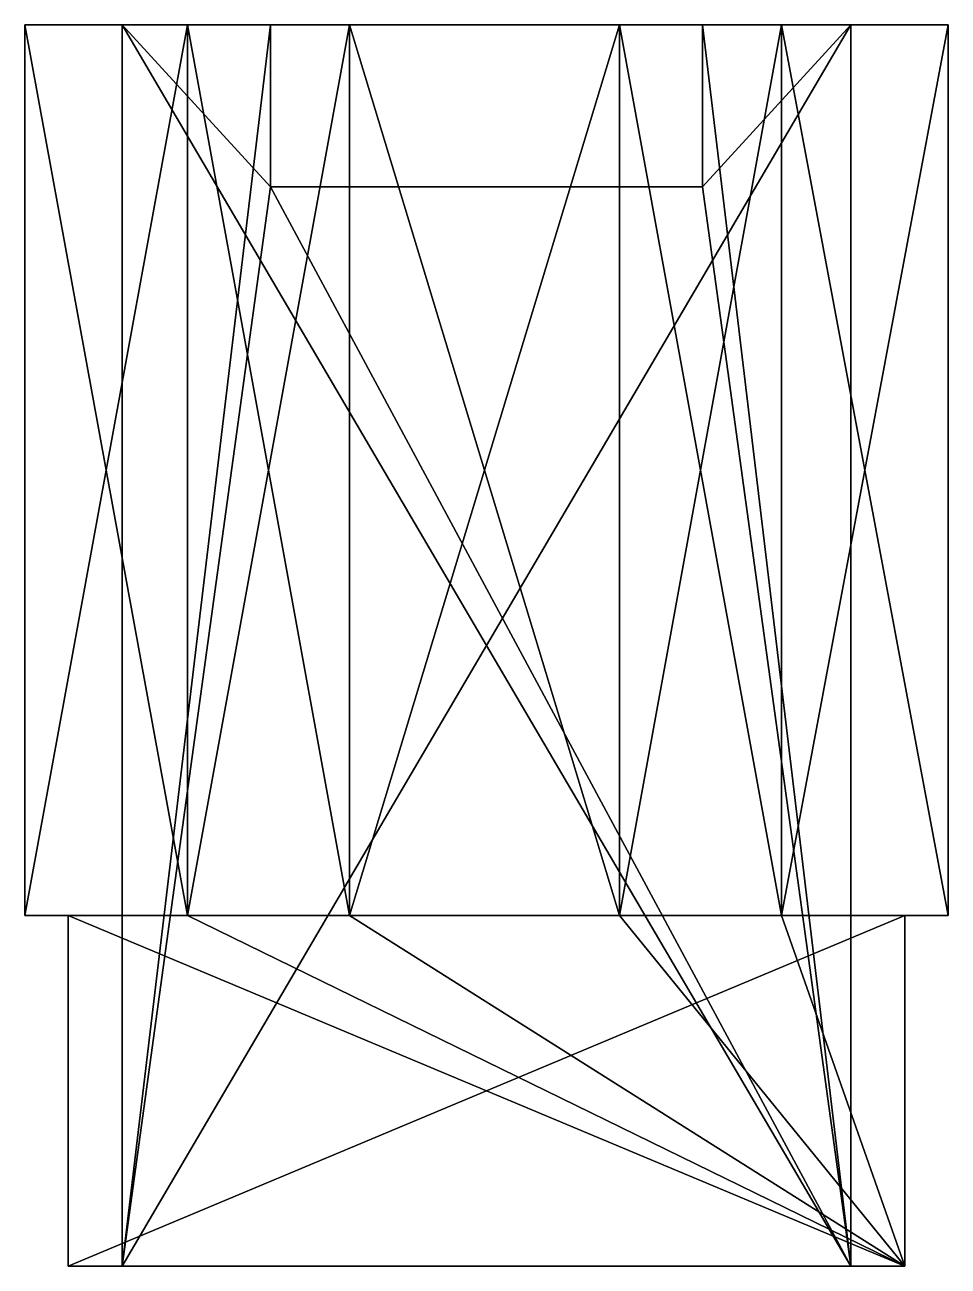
# Model space of a CAD drawing. Extents: x 0.2 to 17.3, y -2.5 to 20.5.
import ezdxf

# ---------------------------------------------------------------- set-up
doc = ezdxf.new("R2010")
doc.units = 0
doc.header["$LTSCALE"] = 25.4
doc.layers.get('0').update_dxf_attribs({"linetype": 'CONTINUOUS'})

# ---------------------------------------------------------------- blocks, each defined once
blk = doc.blocks.new('GRUPPO_1')
at = {"color": 0}
for p, q in [((0, 6, 13.824), (0, 22.5, 13.824)), ((0, 22.5, 13.824), (0, 22.5)), ((0, 6), (0, 22.5)), ((3.013, 22.5, 13.824), (0, 22.5, 13.824)), ((0, 22.5), (3.013, 22.5)), ((0, 22.5, 13.824), (0, 22.5)), ((0, 22.5), (3.013, 22.5)), ((0, 6), (0, 22.5)), ((3.013, 22.5, 13.824), (0, 22.5, 13.824)), ((0, 6, 13.824), (0, 22.5, 13.824)), ((1.8, -0.5, 12.2), (1.8, 22.5, 12.2)), ((15.3, 22.5, 12.2), (1.8, 22.5, 12.2)), ((1.8, 22.5, 6.45), (4.55, 22.5, 6.45)), ((1.8, -0.5, 6.45), (1.8, 22.5, 6.45)), ((1.8, 22.5, 6.45), (1.8, 22.5, 1.7)), ((1.8, -0.5, 6.45), (1.8, 22.5, 6.45)), ((1.8, -0.5, 1.7), (1.8, 22.5, 1.7)), ((15.3, 22.5, 12.2), (1.8, 22.5, 12.2)), ((1.8, 22.5, 12.2), (1.8, 22.5, 7.45)), ((1.8, 22.5, 7.45), (4.55, 22.5, 7.45)), ((1.8, 22.5, 6.45), (4.55, 22.5, 6.45)), ((1.8, 22.5, 6.45), (1.8, 22.5, 1.7)), ((1.8, 22.5, 1.7), (15.3, 22.5, 1.7)), ((1.8, 22.5, 7.45), (4.55, 22.5, 7.45)), ((1.8, -0.5, 7.45), (1.8, 22.5, 7.45)), ((1.8, -0.5, 7.45), (1.8, 22.5, 7.45)), ((1.8, 22.5, 12.2), (1.8, 22.5, 7.45)), ((1.8, -0.5, 12.2), (1.8, 22.5, 12.2)), ((1.8, 22.5, 1.7), (15.3, 22.5, 1.7)), ((1.8, -0.5, 1.7), (1.8, 22.5, 1.7)), ((3.013, 22.5, 0.524), (3.013, 6, 0.524)), ((3.013, 22.5), (3.013, 6)), ((3.013, 22.5, 0.524), (3.013, 22.5)), ((3.013, 22.5, 13.124), (3.013, 6, 13.124)), ((3.013, 22.5, 13.824), (3.013, 22.5, 13.124)), ((3.013, 6, 13.824), (3.013, 22.5, 13.824)), ((3.013, 22.5, 13.824), (3.013, 22.5, 13.124)), ((3.013, 22.5, 13.124), (6.013, 22.5, 13.124)), ((6.013, 22.5, 0.524), (3.013, 22.5, 0.524)), ((3.013, 22.5, 0.524), (3.013, 22.5)), ((3.013, 22.5), (3.013, 6)), ((3.013, 6, 13.824), (3.013, 22.5, 13.824)), ((3.013, 22.5, 0.524), (3.013, 6, 0.524)), ((6.013, 22.5, 0.524), (3.013, 22.5, 0.524)), ((3.013, 22.5, 13.124), (3.013, 6, 13.124)), ((3.013, 22.5, 13.124), (6.013, 22.5, 13.124)), ((4.55, 22.5, 6.45), (4.55, 19.5, 6.45)), ((4.55, 22.5, 6.45), (4.55, 19.5, 6.45)), ((4.55, 22.5, 7.45), (4.55, 22.5, 6.45)), ((4.55, 19.5, 7.45), (4.55, 22.5, 7.45)), ((4.55, 22.5, 7.45), (4.55, 22.5, 6.45)), ((4.55, 19.5, 7.45), (4.55, 22.5, 7.45)), ((11.013, 22.5, 13.824), (6.013, 22.5, 13.824)), ((6.013, 22.5, 13.824), (6.013, 6, 13.824)), ((6.013, 6, 0.524), (6.013, 22.5, 0.524)), ((6.013, 22.5), (6.013, 22.5, 0.524)), ((6.013, 6), (6.013, 22.5)), ((6.013, 22.5, 13.124), (6.013, 22.5, 13.824)), ((11.013, 22.5, 13.824), (6.013, 22.5, 13.824)), ((6.013, 22.5), (11.013, 22.5)), ((6.013, 22.5), (6.013, 22.5, 0.524)), ((6.013, 22.5), (11.013, 22.5)), ((6.013, 6), (6.013, 22.5)), ((6.013, 6, 0.524), (6.013, 22.5, 0.524)), ((6.013, 6, 13.124), (6.013, 22.5, 13.124)), ((6.013, 22.5, 13.824), (6.013, 6, 13.824)), ((6.013, 22.5, 13.124), (6.013, 22.5, 13.824)), ((6.013, 6, 13.124), (6.013, 22.5, 13.124)), ((11.013, 22.5, 0.524), (11.013, 6, 0.524)), ((11.013, 22.5), (11.013, 6)), ((11.013, 22.5, 0.524), (11.013, 22.5)), ((11.013, 6, 13.824), (11.013, 22.5, 13.824)), ((11.013, 22.5, 13.124), (11.013, 6, 13.124)), ((11.013, 22.5, 13.824), (11.013, 22.5, 13.124)), ((11.013, 6, 13.824), (11.013, 22.5, 13.824)), ((11.013, 22.5, 13.124), (11.013, 6, 13.124)), ((11.013, 22.5, 13.124), (14.013, 22.5, 13.124)), ((11.013, 22.5, 13.824), (11.013, 22.5, 13.124)), ((11.013, 22.5, 13.124), (14.013, 22.5, 13.124)), ((14.013, 22.5, 0.524), (11.013, 22.5, 0.524)), ((11.013, 22.5, 0.524), (11.013, 22.5)), ((11.013, 22.5), (11.013, 6)), ((11.013, 22.5, 0.524), (11.013, 6, 0.524)), ((14.013, 22.5, 0.524), (11.013, 22.5, 0.524)), ((12.55, 19.5, 6.45), (12.55, 22.5, 6.45)), ((12.55, 22.5, 6.45), (15.3, 22.5, 6.45)), ((12.55, 22.5, 6.45), (15.3, 22.5, 6.45)), ((12.55, 22.5, 7.45), (12.55, 22.5, 6.45)), ((12.55, 22.5, 7.45), (15.3, 22.5, 7.45)), ((12.55, 22.5, 7.45), (12.55, 22.5, 6.45)), ((12.55, 19.5, 6.45), (12.55, 22.5, 6.45)), ((12.55, 22.5, 7.45), (12.55, 19.5, 7.45)), ((12.55, 22.5, 7.45), (15.3, 22.5, 7.45)), ((12.55, 22.5, 7.45), (12.55, 19.5, 7.45)), ((14.013, 6, 13.124), (14.013, 22.5, 13.124)), ((14.013, 22.5, 13.824), (14.013, 6, 13.824)), ((14.013, 22.5, 13.124), (14.013, 22.5, 13.824)), ((14.013, 6, 13.124), (14.013, 22.5, 13.124)), ((14.013, 22.5, 13.124), (14.013, 22.5, 13.824)), ((17.1, 22.5, 13.824), (14.013, 22.5, 13.824)), ((14.013, 22.5), (17.1, 22.5)), ((14.013, 22.5), (14.013, 22.5, 0.524)), ((14.013, 6, 0.524), (14.013, 22.5, 0.524)), ((14.013, 22.5), (14.013, 22.5, 0.524)), ((14.013, 6), (14.013, 22.5)), ((17.1, 22.5, 13.824), (14.013, 22.5, 13.824)), ((14.013, 22.5, 13.824), (14.013, 6, 13.824)), ((14.013, 6), (14.013, 22.5)), ((14.013, 22.5), (17.1, 22.5)), ((14.013, 6, 0.524), (14.013, 22.5, 0.524)), ((15.3, -0.5, 12.2), (15.3, 22.5, 12.2)), ((15.3, 22.5, 6.45), (15.3, -0.5, 6.45)), ((15.3, 22.5, 1.7), (15.3, 22.5, 6.45)), ((15.3, -0.5, 1.7), (15.3, 22.5, 1.7)), ((15.3, 22.5, 6.45), (15.3, -0.5, 6.45)), ((15.3, 22.5, 1.7), (15.3, 22.5, 6.45)), ((15.3, 22.5, 7.45), (15.3, 22.5, 12.2)), ((15.3, 22.5, 7.45), (15.3, -0.5, 7.45)), ((15.3, 22.5, 7.45), (15.3, 22.5, 12.2)), ((15.3, 22.5, 7.45), (15.3, -0.5, 7.45)), ((15.3, -0.5, 12.2), (15.3, 22.5, 12.2)), ((15.3, -0.5, 1.7), (15.3, 22.5, 1.7)), ((17.1, 6), (17.1, 22.5)), ((17.1, 22.5), (17.1, 22.5, 13.824)), ((17.1, 6, 13.824), (17.1, 22.5, 13.824)), ((17.1, 22.5), (17.1, 22.5, 13.824)), ((17.1, 6, 13.824), (17.1, 22.5, 13.824)), ((17.1, 6), (17.1, 22.5)), ((4.55, 19.5, 6.45), (12.55, 19.5, 6.45)), ((4.55, 19.5, 7.45), (4.55, 19.5, 6.45)), ((12.55, 19.5, 7.45), (4.55, 19.5, 7.45)), ((4.55, 19.5, 6.45), (12.55, 19.5, 6.45)), ((4.55, 19.5, 7.45), (4.55, 19.5, 6.45)), ((12.55, 19.5, 7.45), (4.55, 19.5, 7.45)), ((12.55, 19.5, 7.45), (12.55, 19.5, 6.45)), ((12.55, 19.5, 7.45), (12.55, 19.5, 6.45)), ((3.013, 6, 13.824), (0, 6, 13.824)), ((0, 6, 13.824), (0, 6)), ((0, 6), (3.013, 6)), ((0, 6, 13.824), (0, 6)), ((0, 6), (3.013, 6)), ((3.013, 6, 13.824), (0, 6, 13.824)), ((0.8, -0.5, 0.7), (0.8, 6, 0.7)), ((16.3, 6, 0.7), (0.8, 6, 0.7)), ((0.8, 6, 13.124), (3.013, 6, 13.124)), ((16.3, 6, 0.7), (0.8, 6, 0.7)), ((0.8, 6, 0.7), (0.8, 6, 13.124)), ((0.8, -0.5, 13.124), (0.8, 6, 13.124)), ((0.8, 6, 0.7), (0.8, 6, 13.124)), ((0.8, -0.5, 0.7), (0.8, 6, 0.7)), ((0.8, -0.5, 13.124), (0.8, 6, 13.124)), ((0.8, 6, 13.124), (3.013, 6, 13.124)), ((3.013, 6, 13.124), (3.013, 6, 13.824)), ((3.013, 6), (3.013, 6, 0.524)), ((3.013, 6, 0.524), (6.013, 6, 0.524)), ((3.013, 6), (3.013, 6, 0.524)), ((3.013, 6, 13.124), (3.013, 6, 13.824)), ((3.013, 6, 0.524), (6.013, 6, 0.524)), ((6.013, 6, 13.124), (3.013, 6, 13.124)), ((6.013, 6, 13.124), (3.013, 6, 13.124)), ((11.013, 6, 13.824), (6.013, 6, 13.824)), ((6.013, 6, 13.824), (6.013, 6, 13.124)), ((6.013, 6, 13.124), (11.013, 6, 13.124)), ((6.013, 6, 0.524), (6.013, 6)), ((6.013, 6), (11.013, 6)), ((11.013, 6, 13.824), (6.013, 6, 13.824)), ((6.013, 6, 0.524), (6.013, 6)), ((6.013, 6), (11.013, 6)), ((6.013, 6, 13.824), (6.013, 6, 13.124)), ((6.013, 6, 13.124), (11.013, 6, 13.124)), ((11.013, 6), (11.013, 6, 0.524)), ((11.013, 6, 13.124), (11.013, 6, 13.824)), ((11.013, 6), (11.013, 6, 0.524)), ((11.013, 6, 0.524), (14.013, 6, 0.524)), ((11.013, 6, 13.124), (11.013, 6, 13.824)), ((14.013, 6, 13.124), (11.013, 6, 13.124)), ((11.013, 6, 0.524), (14.013, 6, 0.524)), ((14.013, 6, 13.124), (11.013, 6, 13.124)), ((14.013, 6, 0.524), (14.013, 6)), ((14.013, 6), (17.1, 6)), ((17.1, 6, 13.824), (14.013, 6, 13.824)), ((14.013, 6, 13.824), (14.013, 6, 13.124)), ((14.013, 6, 13.124), (16.3, 6, 13.124)), ((14.013, 6, 13.824), (14.013, 6, 13.124)), ((14.013, 6, 0.524), (14.013, 6)), ((17.1, 6, 13.824), (14.013, 6, 13.824)), ((14.013, 6), (17.1, 6)), ((14.013, 6, 13.124), (16.3, 6, 13.124)), ((16.3, -0.5, 0.7), (16.3, 6, 0.7)), ((16.3, 6, 13.124), (16.3, 6, 0.7)), ((16.3, -0.5, 0.7), (16.3, 6, 0.7)), ((16.3, 6, 13.124), (16.3, 6, 0.7)), ((16.3, -0.5, 13.124), (16.3, 6, 13.124)), ((16.3, -0.5, 13.124), (16.3, 6, 13.124)), ((17.1, 6), (17.1, 6, 13.824)), ((17.1, 6), (17.1, 6, 13.824)), ((0.8, -0.5, 0.7), (16.3, -0.5, 0.7)), ((0.8, -0.5, 13.124), (0.8, -0.5, 0.7)), ((16.3, -0.5, 13.124), (0.8, -0.5, 13.124)), ((0.8, -0.5, 13.124), (0.8, -0.5, 0.7)), ((0.8, -0.5, 0.7), (16.3, -0.5, 0.7)), ((16.3, -0.5, 13.124), (0.8, -0.5, 13.124)), ((1.8, -0.5, 12.2), (15.3, -0.5, 12.2)), ((15.3, -0.5, 6.45), (1.8, -0.5, 6.45)), ((1.8, -0.5, 1.7), (1.8, -0.5, 6.45)), ((15.3, -0.5, 7.45), (1.8, -0.5, 7.45)), ((1.8, -0.5, 7.45), (1.8, -0.5, 12.2)), ((15.3, -0.5, 1.7), (1.8, -0.5, 1.7)), ((15.3, -0.5, 7.45), (1.8, -0.5, 7.45)), ((1.8, -0.5, 7.45), (1.8, -0.5, 12.2)), ((1.8, -0.5, 12.2), (15.3, -0.5, 12.2)), ((1.8, -0.5, 1.7), (1.8, -0.5, 6.45)), ((15.3, -0.5, 6.45), (1.8, -0.5, 6.45)), ((15.3, -0.5, 1.7), (1.8, -0.5, 1.7)), ((15.3, -0.5, 6.45), (15.3, -0.5, 1.7)), ((15.3, -0.5, 12.2), (15.3, -0.5, 7.45)), ((15.3, -0.5, 12.2), (15.3, -0.5, 7.45)), ((15.3, -0.5, 6.45), (15.3, -0.5, 1.7)), ((16.3, -0.5, 0.7), (16.3, -0.5, 13.124)), ((16.3, -0.5, 0.7), (16.3, -0.5, 13.124))]:
    blk.add_line(p, q, dxfattribs=at)
mesh = blk.add_polyface(dxfattribs=at)
corners = [(0, 22.5, 13.824), (0, 6), (0, 6, 13.824), (0, 22.5)]
mesh.append_faces([[corners[k] for k in face] for face in [(0, 1, 2), (1, 0, 3)]], dxfattribs={"vtx0": -1, "color": 0})
mesh = blk.add_polyface(dxfattribs=at)
corners = [(6.013, 22.5), (11.013, 22.5, 0.524), (11.013, 22.5), (6.013, 22.5, 0.524), (0, 22.5), (1.8, 22.5, 1.7), (3.013, 22.5), (0, 22.5, 13.824), (3.013, 22.5, 0.524), (1.8, 22.5, 6.45), (1.8, 22.5, 7.45), (4.55, 22.5, 6.45), (1.8, 22.5, 12.2), (3.013, 22.5, 13.124), (15.3, 22.5, 12.2), (3.013, 22.5, 13.824), (6.013, 22.5, 13.824), (11.013, 22.5, 13.124), (6.013, 22.5, 13.124), (11.013, 22.5, 13.824), (14.013, 22.5, 0.524), (17.1, 22.5), (14.013, 22.5), (15.3, 22.5, 1.7), (17.1, 22.5, 13.824), (15.3, 22.5, 6.45), (15.3, 22.5, 7.45), (12.55, 22.5, 7.45), (14.013, 22.5, 13.124), (14.013, 22.5, 13.824), (4.55, 22.5, 7.45), (12.55, 22.5, 6.45)]
mesh.append_faces([[corners[k] for k in face] for face in [(0, 1, 2), (13, 7, 15), (17, 16, 19), (20, 21, 22), (24, 28, 29), (27, 25, 31)]], dxfattribs={"vtx0": -1, "color": 0})
mesh.append_faces([[corners[k] for k in face] for face in [(4, 5, 6), (6, 5, 8), (8, 5, 3), (5, 7, 9), (9, 10, 11), (10, 7, 12), (12, 13, 14), (16, 17, 18), (21, 23, 24), (23, 3, 5), (26, 25, 27), (18, 14, 13), (28, 18, 17)]], dxfattribs={"vtx0": -1, "vtx1": -1, "color": 0})
mesh.append_faces([[corners[k] for k in face] for face in [(9, 7, 10), (12, 7, 13), (21, 20, 23), (23, 1, 3), (24, 25, 26), (24, 14, 28), (28, 14, 18)]], dxfattribs={"vtx0": -1, "vtx1": -1, "vtx2": -1, "color": 0})
mesh.append_faces([[corners[k] for k in face] for face in [(1, 0, 3), (5, 4, 7), (23, 20, 1), (24, 23, 25), (24, 26, 14)]], dxfattribs={"vtx0": -1, "vtx2": -1, "color": 0})
mesh.append_faces([[corners[k] for k in face] for face in [(30, 11, 10)]], dxfattribs={"vtx1": -1, "color": 0})
mesh = blk.add_polyface(dxfattribs=at)
corners = [(3.013, 22.5), (0, 6), (0, 22.5), (3.013, 6)]
mesh.append_faces([[corners[k] for k in face] for face in [(0, 1, 2), (1, 0, 3)]], dxfattribs={"vtx0": -1, "color": 0})
mesh = blk.add_polyface(dxfattribs=at)
corners = [(3.013, 6, 13.824), (0, 22.5, 13.824), (0, 6, 13.824), (3.013, 22.5, 13.824)]
mesh.append_faces([[corners[k] for k in face] for face in [(0, 1, 2), (1, 0, 3)]], dxfattribs={"vtx0": -1, "color": 0})
mesh = blk.add_polyface(dxfattribs=at)
corners = [(15.3, 22.5, 12.2), (1.8, -0.5, 12.2), (1.8, 22.5, 12.2), (15.3, -0.5, 12.2)]
mesh.append_faces([[corners[k] for k in face] for face in [(0, 1, 2), (1, 0, 3)]], dxfattribs={"vtx0": -1, "color": 0})
mesh = blk.add_polyface(dxfattribs=at)
corners = [(15.3, 22.5, 6.45), (12.55, 19.5, 6.45), (12.55, 22.5, 6.45), (4.55, 22.5, 6.45), (1.8, -0.5, 6.45), (1.8, 22.5, 6.45), (4.55, 19.5, 6.45), (15.3, -0.5, 6.45)]
mesh.append_faces([[corners[k] for k in face] for face in [(0, 1, 2), (3, 4, 5)]], dxfattribs={"vtx0": -1, "color": 0})
mesh.append_faces([[corners[k] for k in face] for face in [(4, 6, 7), (7, 1, 0)]], dxfattribs={"vtx0": -1, "vtx1": -1, "color": 0})
mesh.append_faces([[corners[k] for k in face] for face in [(4, 3, 6), (7, 6, 1)]], dxfattribs={"vtx0": -1, "vtx2": -1, "color": 0})
mesh = blk.add_polyface(dxfattribs=at)
corners = [(1.8, 22.5, 1.7), (1.8, -0.5, 6.45), (1.8, -0.5, 1.7), (1.8, 22.5, 6.45)]
mesh.append_faces([[corners[k] for k in face] for face in [(0, 1, 2), (1, 0, 3)]], dxfattribs={"vtx0": -1, "color": 0})
mesh = blk.add_polyface(dxfattribs=at)
corners = [(15.3, -0.5, 7.45), (1.8, 22.5, 7.45), (1.8, -0.5, 7.45), (4.55, 19.5, 7.45), (12.55, 19.5, 7.45), (12.55, 22.5, 7.45), (15.3, 22.5, 7.45), (4.55, 22.5, 7.45)]
mesh.append_faces([[corners[k] for k in face] for face in [(0, 1, 2), (5, 0, 6)]], dxfattribs={"vtx0": -1, "color": 0})
mesh.append_faces([[corners[k] for k in face] for face in [(3, 0, 4), (4, 0, 5)]], dxfattribs={"vtx0": -1, "vtx1": -1, "color": 0})
mesh.append_faces([[corners[k] for k in face] for face in [(1, 0, 3)]], dxfattribs={"vtx0": -1, "vtx1": -1, "vtx2": -1, "color": 0})
mesh.append_faces([[corners[k] for k in face] for face in [(7, 1, 3)]], dxfattribs={"vtx1": -1, "color": 0})
mesh = blk.add_polyface(dxfattribs=at)
corners = [(1.8, 22.5, 7.45), (1.8, -0.5, 12.2), (1.8, -0.5, 7.45), (1.8, 22.5, 12.2)]
mesh.append_faces([[corners[k] for k in face] for face in [(0, 1, 2), (1, 0, 3)]], dxfattribs={"vtx0": -1, "color": 0})
mesh = blk.add_polyface(dxfattribs=at)
corners = [(15.3, -0.5, 1.7), (1.8, 22.5, 1.7), (1.8, -0.5, 1.7), (15.3, 22.5, 1.7)]
mesh.append_faces([[corners[k] for k in face] for face in [(0, 1, 2), (1, 0, 3)]], dxfattribs={"vtx0": -1, "color": 0})
mesh = blk.add_polyface(dxfattribs=at)
corners = [(3.013, 22.5), (3.013, 6, 0.524), (3.013, 6), (3.013, 22.5, 0.524)]
mesh.append_faces([[corners[k] for k in face] for face in [(0, 1, 2), (1, 0, 3)]], dxfattribs={"vtx0": -1, "color": 0})
mesh = blk.add_polyface(dxfattribs=at)
corners = [(3.013, 22.5, 13.124), (3.013, 6, 13.824), (3.013, 6, 13.124), (3.013, 22.5, 13.824)]
mesh.append_faces([[corners[k] for k in face] for face in [(0, 1, 2), (1, 0, 3)]], dxfattribs={"vtx0": -1, "color": 0})
mesh = blk.add_polyface(dxfattribs=at)
corners = [(6.013, 22.5, 0.524), (3.013, 6, 0.524), (3.013, 22.5, 0.524), (6.013, 6, 0.524)]
mesh.append_faces([[corners[k] for k in face] for face in [(0, 1, 2), (1, 0, 3)]], dxfattribs={"vtx0": -1, "color": 0})
mesh = blk.add_polyface(dxfattribs=at)
corners = [(6.013, 6, 13.124), (3.013, 22.5, 13.124), (3.013, 6, 13.124), (6.013, 22.5, 13.124)]
mesh.append_faces([[corners[k] for k in face] for face in [(0, 1, 2), (1, 0, 3)]], dxfattribs={"vtx0": -1, "color": 0})
mesh = blk.add_polyface(dxfattribs=at)
corners = [(4.55, 22.5, 6.45), (4.55, 19.5, 7.45), (4.55, 19.5, 6.45), (4.55, 22.5, 7.45)]
mesh.append_faces([[corners[k] for k in face] for face in [(0, 1, 2), (1, 0, 3)]], dxfattribs={"vtx0": -1, "color": 0})
mesh = blk.add_polyface(dxfattribs=at)
corners = [(11.013, 6, 13.824), (6.013, 22.5, 13.824), (6.013, 6, 13.824), (11.013, 22.5, 13.824)]
mesh.append_faces([[corners[k] for k in face] for face in [(0, 1, 2), (1, 0, 3)]], dxfattribs={"vtx0": -1, "color": 0})
mesh = blk.add_polyface(dxfattribs=at)
corners = [(6.013, 22.5, 0.524), (6.013, 6), (6.013, 6, 0.524), (6.013, 22.5)]
mesh.append_faces([[corners[k] for k in face] for face in [(0, 1, 2), (1, 0, 3)]], dxfattribs={"vtx0": -1, "color": 0})
mesh = blk.add_polyface(dxfattribs=at)
corners = [(11.013, 22.5), (6.013, 6), (6.013, 22.5), (11.013, 6)]
mesh.append_faces([[corners[k] for k in face] for face in [(0, 1, 2), (1, 0, 3)]], dxfattribs={"vtx0": -1, "color": 0})
mesh = blk.add_polyface(dxfattribs=at)
corners = [(6.013, 22.5, 13.824), (6.013, 6, 13.124), (6.013, 6, 13.824), (6.013, 22.5, 13.124)]
mesh.append_faces([[corners[k] for k in face] for face in [(0, 1, 2), (1, 0, 3)]], dxfattribs={"vtx0": -1, "color": 0})
mesh = blk.add_polyface(dxfattribs=at)
corners = [(11.013, 22.5), (11.013, 6, 0.524), (11.013, 6), (11.013, 22.5, 0.524)]
mesh.append_faces([[corners[k] for k in face] for face in [(0, 1, 2), (1, 0, 3)]], dxfattribs={"vtx0": -1, "color": 0})
mesh = blk.add_polyface(dxfattribs=at)
corners = [(11.013, 22.5, 13.124), (11.013, 6, 13.824), (11.013, 6, 13.124), (11.013, 22.5, 13.824)]
mesh.append_faces([[corners[k] for k in face] for face in [(0, 1, 2), (1, 0, 3)]], dxfattribs={"vtx0": -1, "color": 0})
mesh = blk.add_polyface(dxfattribs=at)
corners = [(14.013, 6, 13.124), (11.013, 22.5, 13.124), (11.013, 6, 13.124), (14.013, 22.5, 13.124)]
mesh.append_faces([[corners[k] for k in face] for face in [(0, 1, 2), (1, 0, 3)]], dxfattribs={"vtx0": -1, "color": 0})
mesh = blk.add_polyface(dxfattribs=at)
corners = [(14.013, 22.5, 0.524), (11.013, 6, 0.524), (11.013, 22.5, 0.524), (14.013, 6, 0.524)]
mesh.append_faces([[corners[k] for k in face] for face in [(0, 1, 2), (1, 0, 3)]], dxfattribs={"vtx0": -1, "color": 0})
mesh = blk.add_polyface(dxfattribs=at)
corners = [(12.55, 22.5, 7.45), (12.55, 19.5, 6.45), (12.55, 19.5, 7.45), (12.55, 22.5, 6.45)]
mesh.append_faces([[corners[k] for k in face] for face in [(0, 1, 2), (1, 0, 3)]], dxfattribs={"vtx0": -1, "color": 0})
mesh = blk.add_polyface(dxfattribs=at)
corners = [(14.013, 22.5, 13.824), (14.013, 6, 13.124), (14.013, 6, 13.824), (14.013, 22.5, 13.124)]
mesh.append_faces([[corners[k] for k in face] for face in [(0, 1, 2), (1, 0, 3)]], dxfattribs={"vtx0": -1, "color": 0})
mesh = blk.add_polyface(dxfattribs=at)
corners = [(14.013, 22.5, 0.524), (14.013, 6), (14.013, 6, 0.524), (14.013, 22.5)]
mesh.append_faces([[corners[k] for k in face] for face in [(0, 1, 2), (1, 0, 3)]], dxfattribs={"vtx0": -1, "color": 0})
mesh = blk.add_polyface(dxfattribs=at)
corners = [(17.1, 6, 13.824), (14.013, 22.5, 13.824), (14.013, 6, 13.824), (17.1, 22.5, 13.824)]
mesh.append_faces([[corners[k] for k in face] for face in [(0, 1, 2), (1, 0, 3)]], dxfattribs={"vtx0": -1, "color": 0})
mesh = blk.add_polyface(dxfattribs=at)
corners = [(17.1, 22.5), (14.013, 6), (14.013, 22.5), (17.1, 6)]
mesh.append_faces([[corners[k] for k in face] for face in [(0, 1, 2), (1, 0, 3)]], dxfattribs={"vtx0": -1, "color": 0})
mesh = blk.add_polyface(dxfattribs=at)
corners = [(15.3, 22.5, 6.45), (15.3, -0.5, 1.7), (15.3, -0.5, 6.45), (15.3, 22.5, 1.7)]
mesh.append_faces([[corners[k] for k in face] for face in [(0, 1, 2), (1, 0, 3)]], dxfattribs={"vtx0": -1, "color": 0})
mesh = blk.add_polyface(dxfattribs=at)
corners = [(15.3, 22.5, 12.2), (15.3, -0.5, 7.45), (15.3, -0.5, 12.2), (15.3, 22.5, 7.45)]
mesh.append_faces([[corners[k] for k in face] for face in [(0, 1, 2), (1, 0, 3)]], dxfattribs={"vtx0": -1, "color": 0})
mesh = blk.add_polyface(dxfattribs=at)
corners = [(17.1, 22.5), (17.1, 6, 13.824), (17.1, 6), (17.1, 22.5, 13.824)]
mesh.append_faces([[corners[k] for k in face] for face in [(0, 1, 2), (1, 0, 3)]], dxfattribs={"vtx0": -1, "color": 0})
mesh = blk.add_polyface(dxfattribs=at)
corners = [(4.55, 19.5, 7.45), (12.55, 19.5, 6.45), (4.55, 19.5, 6.45), (12.55, 19.5, 7.45)]
mesh.append_faces([[corners[k] for k in face] for face in [(0, 1, 2), (1, 0, 3)]], dxfattribs={"vtx0": -1, "color": 0})
mesh = blk.add_polyface(dxfattribs=at)
corners = [(17.1, 6), (16.3, 6, 0.7), (14.013, 6), (17.1, 6, 13.824), (14.013, 6, 0.524), (11.013, 6, 0.524), (6.013, 6, 0.524), (3.013, 6, 0.524), (16.3, 6, 13.124), (14.013, 6, 13.124), (14.013, 6, 13.824), (3.013, 6, 13.824), (0.8, 6, 13.124), (3.013, 6, 13.124), (0, 6), (3.013, 6), (0.8, 6, 0.7), (0, 6, 13.824), (6.013, 6), (11.013, 6)]
mesh.append_faces([[corners[k] for k in face] for face in [(9, 3, 10), (11, 12, 13), (7, 14, 15), (5, 18, 19)]], dxfattribs={"vtx0": -1, "color": 0})
mesh.append_faces([[corners[k] for k in face] for face in [(0, 1, 2), (2, 1, 4), (4, 1, 5), (6, 1, 7), (1, 3, 8), (8, 3, 9), (14, 16, 17), (16, 7, 1), (17, 12, 11), (18, 5, 6)]], dxfattribs={"vtx0": -1, "vtx1": -1, "color": 0})
mesh.append_faces([[corners[k] for k in face] for face in [(5, 1, 6), (14, 7, 16)]], dxfattribs={"vtx0": -1, "vtx1": -1, "vtx2": -1, "color": 0})
mesh.append_faces([[corners[k] for k in face] for face in [(1, 0, 3), (17, 16, 12)]], dxfattribs={"vtx0": -1, "vtx2": -1, "color": 0})
mesh = blk.add_polyface(dxfattribs=at)
corners = [(16.3, 6, 0.7), (0.8, -0.5, 0.7), (0.8, 6, 0.7), (16.3, -0.5, 0.7)]
mesh.append_faces([[corners[k] for k in face] for face in [(0, 1, 2), (1, 0, 3)]], dxfattribs={"vtx0": -1, "color": 0})
mesh = blk.add_polyface(dxfattribs=at)
corners = [(0.8, 6, 13.124), (0.8, -0.5, 0.7), (0.8, -0.5, 13.124), (0.8, 6, 0.7)]
mesh.append_faces([[corners[k] for k in face] for face in [(0, 1, 2), (1, 0, 3)]], dxfattribs={"vtx0": -1, "color": 0})
mesh = blk.add_polyface(dxfattribs=at)
corners = [(16.3, -0.5, 13.124), (0.8, 6, 13.124), (0.8, -0.5, 13.124), (3.013, 6, 13.124), (6.013, 6, 13.124), (11.013, 6, 13.124), (14.013, 6, 13.124), (16.3, 6, 13.124)]
mesh.append_faces([[corners[k] for k in face] for face in [(0, 1, 2), (6, 0, 7)]], dxfattribs={"vtx0": -1, "color": 0})
mesh.append_faces([[corners[k] for k in face] for face in [(1, 0, 3), (3, 0, 4), (4, 0, 5), (5, 0, 6)]], dxfattribs={"vtx0": -1, "vtx1": -1, "color": 0})
mesh = blk.add_polyface(dxfattribs=at)
corners = [(11.013, 6, 13.824), (6.013, 6, 13.124), (11.013, 6, 13.124), (6.013, 6, 13.824)]
mesh.append_faces([[corners[k] for k in face] for face in [(0, 1, 2), (1, 0, 3)]], dxfattribs={"vtx0": -1, "color": 0})
mesh = blk.add_polyface(dxfattribs=at)
corners = [(16.3, 6, 0.7), (16.3, -0.5, 13.124), (16.3, -0.5, 0.7), (16.3, 6, 13.124)]
mesh.append_faces([[corners[k] for k in face] for face in [(0, 1, 2), (1, 0, 3)]], dxfattribs={"vtx0": -1, "color": 0})
mesh = blk.add_polyface(dxfattribs=at)
corners = [(16.3, -0.5, 0.7), (15.3, -0.5, 1.7), (0.8, -0.5, 0.7), (16.3, -0.5, 13.124), (15.3, -0.5, 6.45), (15.3, -0.5, 7.45), (1.8, -0.5, 6.45), (15.3, -0.5, 12.2), (1.8, -0.5, 12.2), (1.8, -0.5, 1.7), (0.8, -0.5, 13.124), (1.8, -0.5, 7.45)]
mesh.append_faces([[corners[k] for k in face] for face in [(0, 1, 2), (1, 3, 4), (4, 5, 6), (5, 3, 7), (7, 3, 8), (2, 9, 10), (9, 2, 1), (11, 6, 5), (10, 8, 3)]], dxfattribs={"vtx0": -1, "vtx1": -1, "color": 0})
mesh.append_faces([[corners[k] for k in face] for face in [(4, 3, 5), (10, 6, 11)]], dxfattribs={"vtx0": -1, "vtx1": -1, "vtx2": -1, "color": 0})
mesh.append_faces([[corners[k] for k in face] for face in [(1, 0, 3), (10, 9, 6), (10, 11, 8)]], dxfattribs={"vtx0": -1, "vtx2": -1, "color": 0})

msp = doc.modelspace()

# ---------------------------------------------------------------- block references
at = {"color": 0}
msp.add_blockref('GRUPPO_1', (0.2, -2, 0.3), dxfattribs=at)

doc.saveas('drawing.dxf')
